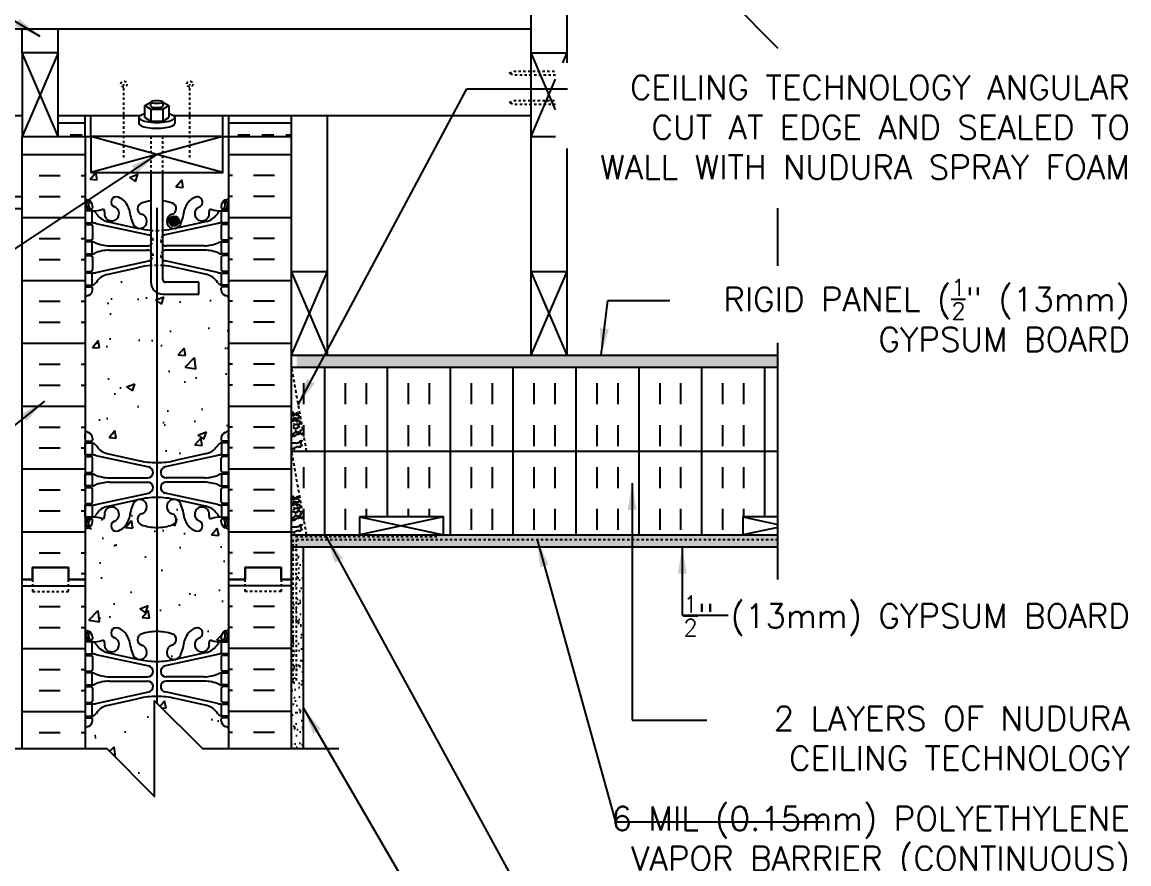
# Model space of a CAD drawing. Header units: inches. Extents: x 118 to 204, y -34 to 84.
# Drawn here: x 157.99 to 204.2, y 5.05 to 40.21 of the extents above; entities that cross this region are included whole.
import ezdxf

# ---------------------------------------------------------------- set-up
doc = ezdxf.new("R2010")
doc.units = ezdxf.units.IN
doc.header["$LTSCALE"] = 0.5
doc.header["$MEASUREMENT"] = 0
doc.linetypes.add('DASHED2', pattern=[0.375, 0.25, -0.125])
doc.linetypes.add('HIDDEN2', pattern=[0.1875, 0.125, -0.0625])
for name, color, linetype in [('HATCH', 12, 'Continuous'), ('LINE15', 9, 'Continuous'), ('line25', 2, 'Continuous'), ('LINE3', 3, 'Continuous'), ('LINE50', 5, 'Continuous'), ('LINE9', 9, 'Continuous'), ('TEXT', 4, 'Continuous'), ('Web_Edge', 9, 'Continuous')]:
    doc.layers.add(name, color=color, linetype=linetype)
doc.styles.add('DIM', font='romans.shx', dxfattribs={"width": 0.7})
doc.styles.add('ROMANS', font='romans.shx', dxfattribs={"height": 1.125})
doc.dimstyles.new('ext_12', dxfattribs={"dimscale": 12, "dimtxt": 0.09375, "dimasz": 0.09375, "dimexe": 0.09375, "dimexo": 0.0625, "dimgap": 0.0625, "dimtad": 1, "dimdec": 1, "dimzin": 3, "dimdsep": 46, "dimlunit": 4, "dimtxsty": 'DIM', "dimcen": 0.09, "dimdle": 0.09375, "dimclrt": 4, "dimadec": 0, "dimazin": 0, "dimtfac": 1, "dimtdec": 1, "dimtmove": 2, "dimatfit": 3, "dimfxl": 1, "dimfrac": 2, "dimtolj": 1, "dimtzin": 0, "dimarcsym": 0})
pattern_1 = [(37.5, (0, -9), (-0.0157483, 0.48170594), [0, -0.38, 0, -0.425, 0, -0.40625]), (7.5, (0, -9), (0.4424442, 0.7055365), [0, -0.205, 0, -0.3425, 0, -0.13125]), (327.5, (-0.3075, -9), (0.7785355, 0.0014148), [0, -0.125, 0, -0.45, 0, -0.5875]), (317.5, (-0.3075, -9), (0.7515317, 0.219419), [0, -0.0625, 0, -0.295, 0, -0.3375])]
pattern_2 = [(90, (0, -9), (-2.625, 2e-16), []), (90, (-0.875, -9), (-2.625, 2e-16), [0.875, -0.875]), (90, (-1.75, -9), (-2.625, 2e-16), [0.875, -0.875])]

msp = doc.modelspace()

# ---------------------------------------------------------------- hatches: boundary and pattern name
at = {"layer": 'HATCH'}
h = msp.add_hatch(dxfattribs=at)
h.set_pattern_fill('INSUL', color=256, scale=4, style=0)
h.paths.add_polyline_path([(159.494, 36.308), (159.494, 35.433), (160.619, 35.433), (160.619, 36.308)])
h = msp.add_hatch(dxfattribs=at)
h.set_pattern_fill('INSUL', color=256, scale=4, style=0)
h.paths.add_polyline_path([(166.619, 36.308), (166.619, 35.433), (169.244, 35.433), (169.244, 36.308)])
h = msp.add_hatch(dxfattribs=at)
h.set_pattern_fill('INSUL', color=256, scale=7, style=0)
h.set_pattern_definition([(0, (-2765.5424, -380.0766), (0, 2.625), []), (0, (-2765.5424, -379.2016), (0, 2.625), [0.875, -0.875]), (0, (-2765.5424, -378.3266), (0, 2.625), [0.875, -0.875])])
h.paths.add_polyline_path([(157.994, 16.933), (158.432, 16.933), (158.432, 17.433), (159.932, 17.433), (159.932, 16.933), (160.619, 16.933), (160.619, 34.933), (159.932, 34.933), (159.932, 35.433), (158.432, 35.433), (158.432, 34.933), (157.994, 34.933)])
h = msp.add_hatch(dxfattribs=at)
h.set_pattern_fill('INSUL', color=256, scale=7, style=0)
h.set_pattern_definition([(180, (3092.7808, -380.0766), (0, 2.625), []), (180, (3092.7808, -379.2016), (0, 2.625), [0.875, -0.875]), (180, (3092.7808, -378.3266), (0, 2.625), [0.875, -0.875])])
h.paths.add_polyline_path([(169.244, 16.933), (168.807, 16.933), (168.807, 17.433), (167.307, 17.433), (167.307, 16.933), (166.619, 16.933), (166.619, 34.933), (167.307, 34.933), (167.307, 35.433), (168.807, 35.433), (168.807, 34.933), (169.244, 34.933)])
h = msp.add_hatch(dxfattribs=at)
h.set_pattern_fill('AR-CONC', color=256, scale=0.5)
h.paths.add_polyline_path([(163.619, 28.913, -0.267949), (163.369, 29.346), (163.369, 30.04, 0.039111), (162.851, 29.961), (161.529, 29.67, 0.196323), (161.08, 29.324, -0.188973), (160.924, 29.229), (160.819, 29.229), (160.819, 29.159), (160.867, 29.159, -0.414214), (160.929, 29.097), (160.929, 29.029, -0.317837), (160.763, 28.793, 0.082415), (160.619, 28.714), (160.619, 23.152, 0.082415), (160.763, 23.072, -0.317837), (160.929, 22.837), (160.929, 22.769, -0.414214), (160.867, 22.707), (160.819, 22.707), (160.819, 22.637), (160.924, 22.637, -0.188973), (161.08, 22.542, 0.196323), (161.529, 22.196), (162.851, 21.905, 0.057795), (163.619, 21.816)])
h.paths.add_polyline_path([(166.619, 28.714, 0.082415), (166.476, 28.793, -0.317837), (166.309, 29.029), (166.309, 29.097, -0.414214), (166.372, 29.159), (166.419, 29.159), (166.419, 29.229), (166.314, 29.229, -0.188973), (166.158, 29.324, 0.196323), (165.709, 29.67), (164.387, 29.961, 0.039111), (163.869, 30.04), (163.869, 29.446, 0.414214), (163.969, 29.346), (165.369, 29.346), (165.369, 28.846), (163.869, 28.846, -0.131652), (163.619, 28.913), (163.619, 21.816, 0.057795), (164.387, 21.905), (165.709, 22.196, 0.196323), (166.158, 22.542, -0.188973), (166.314, 22.637), (166.419, 22.637), (166.419, 22.707), (166.372, 22.707, -0.414214), (166.309, 22.769), (166.309, 22.837, -0.317837), (166.476, 23.072, 0.082415), (166.619, 23.152)])
h.paths.add_polyline_path([(163.619, 19.107, -0.082755), (162.971, 19.215, -0.735593), (162.983, 19.674, 1.553132), (162.625, 20.098, 0.053157), (162.459, 19.484, -0.24438), (162.011, 18.963, -1), (161.848, 19.372, 2.182095), (161.437, 19.584, -0.601435), (161.318, 19.48, 0.10046), (160.924, 19.537), (160.819, 19.537), (160.819, 19.467), (160.867, 19.467, -0.414214), (160.929, 19.404), (160.929, 19.337, -0.249069), (160.819, 19.13), (160.819, 19.088), (160.729, 19.088, 0.064398), (160.619, 19.022), (160.619, 16.933), (160.619, 14.844, 0.064398), (160.729, 14.778), (160.819, 14.778), (160.819, 14.736, -0.249069), (160.929, 14.529), (160.929, 14.462, -0.414214), (160.867, 14.399), (160.819, 14.399), (160.819, 14.329), (160.924, 14.329, 0.10046), (161.318, 14.386, -0.601435), (161.437, 14.281, 2.182095), (161.848, 14.494, -1), (162.011, 14.903, -0.24438), (162.459, 14.382, 0.053157), (162.625, 13.768, 1.553132), (162.983, 14.192, -0.735593), (162.971, 14.65, -0.082755), (163.619, 14.758)])
h.paths.add_polyline_path([(163.525, 11.869), (163.619, 11.775), (163.619, 12.05, 0.057795), (162.851, 11.961), (161.529, 11.67, 0.196323), (161.08, 11.324, -0.188973), (160.924, 11.229), (160.819, 11.229), (160.819, 11.159), (160.867, 11.159, -0.414214), (160.929, 11.097), (160.929, 11.029, -0.317837), (160.763, 10.793, 0.082415), (160.619, 10.714), (160.619, 9.869), (161.525, 9.869), (163.525, 7.869)])
h.paths.add_polyline_path([(166.309, 11.029), (166.309, 11.097, -0.414214), (166.372, 11.159), (166.419, 11.159), (166.419, 11.229), (166.314, 11.229, -0.188973), (166.158, 11.324, 0.196323), (165.709, 11.67), (164.387, 11.961, 0.057795), (163.619, 12.05), (163.619, 11.775), (165.525, 9.869), (166.619, 9.869), (166.619, 10.714, 0.082415), (166.476, 10.793, -0.317837)])
h = msp.add_hatch(dxfattribs=at)
h.set_pattern_fill('AR-SAND', color=256, scale=0.25, style=0)
h.set_pattern_definition(pattern_1)
h.paths.add_polyline_path([(169.454, 26.294), (169.454, 25.794), (189.55, 25.794), (189.55, 26.294)])
h = msp.add_hatch(dxfattribs=at)
h.set_pattern_fill('INSUL', color=256, scale=7, angle=90, style=0)
h.set_pattern_definition(pattern_2)
h.paths.add_polyline_path([(169.244, 25.794), (169.244, 25.742), (169.86, 22.294), (189.55, 22.294), (189.55, 25.794)])
h = msp.add_hatch(dxfattribs=at)
h.set_pattern_fill('INSUL', color=256, scale=7, angle=90, style=0)
h.set_pattern_definition(pattern_2)
h.paths.add_polyline_path([(188.081, 18.794), (188.081, 19.544), (189.55, 19.544), (189.55, 22.294), (169.244, 22.294), (169.244, 22.242), (169.86, 18.794), (172.081, 18.794), (172.081, 19.544), (175.581, 19.544), (175.581, 18.794)])
h = msp.add_hatch(dxfattribs=at)
h.set_pattern_fill('AR-CONC', color=256, scale=0.5)
h.paths.add_polyline_path([(166.619, 19.022, 0.064398), (166.509, 19.088), (166.419, 19.088), (166.419, 19.13, -0.249069), (166.309, 19.337), (166.309, 19.404, -0.414214), (166.372, 19.467), (166.419, 19.467), (166.419, 19.537), (166.314, 19.537, 0.10046), (165.921, 19.48, -0.601435), (165.801, 19.584, 2.182095), (165.391, 19.372, -1), (165.228, 18.963, -0.24438), (164.779, 19.484, 0.053157), (164.613, 20.098, 0.223253), (164.413, 20.263), (164.393, 20.267, 0.955472), (164.255, 19.674, -0.735593), (164.268, 19.215, -0.082755), (163.619, 19.107), (163.619, 14.758, -0.082755), (164.268, 14.65, -0.735593), (164.255, 14.192, 0.955472), (164.393, 13.599), (164.413, 13.603, 0.223253), (164.613, 13.768, 0.053157), (164.779, 14.382, -0.24438), (165.228, 14.903, -1), (165.391, 14.494, 2.182095), (165.801, 14.281, -0.601435), (165.921, 14.386, 0.10046), (166.314, 14.329), (166.419, 14.329), (166.419, 14.399), (166.372, 14.399, -0.414214), (166.309, 14.462), (166.309, 14.529, -0.249069), (166.419, 14.736), (166.419, 14.778), (166.509, 14.778, 0.064398), (166.619, 14.844), (166.619, 16.933)])
h = msp.add_hatch(dxfattribs=at)
h.set_pattern_fill('AR-SAND', color=256, scale=0.25, style=0)
h.set_pattern_definition(pattern_1)
h.paths.add_polyline_path([(189.55, 18.294), (189.55, 18.794), (169.244, 18.794), (169.244, 18.294)])
h = msp.add_hatch(dxfattribs=at)
h.set_pattern_fill('AR-SAND', color=256, scale=0.25, style=0)
h.set_pattern_definition(pattern_1)
h.paths.add_polyline_path([(169.244, 9.869), (169.744, 9.869), (169.744, 18.294), (169.244, 18.294)])
at = {"layer": 'LINE3'}
msp.add_hatch(color=256, dxfattribs=at).paths.add_polyline_path([(164.545, 31.899, 1), (164.13, 31.899, 1)])

# ---------------------------------------------------------------- linework, layer by layer
at = {"layer": 'HATCH'}
for p, q in [((159.494, 35.433), (157.994, 38.933)), ((159.494, 38.933), (157.994, 35.433)), ((180.268, 36.545), (179.244, 38.933)), ((180.566, 38.516), (180.744, 38.933)), ((179.244, 35.433), (180.268, 37.821)), ((166.369, 33.933), (160.869, 35.433)), ((166.369, 35.433), (160.869, 33.933)), ((160.83, 33.647), (161.07, 33.933)), ((161.129, 33.618), (161.071, 33.932)), ((162.475, 33.723), (162.825, 33.858)), ((162.724, 33.553), (162.826, 33.855)), ((164.762, 33.821), (164.762, 33.821)), ((160.83, 33.647), (161.129, 33.621)), ((162.195, 33.469), (162.195, 33.469)), ((162.475, 33.723), (162.724, 33.556)), ((164.416, 33.333), (164.657, 33.62)), ((164.416, 33.333), (164.715, 33.307)), ((164.715, 33.305), (164.657, 33.618)), ((164.345, 33.213), (164.345, 33.213)), ((166.225, 32.881), (166.225, 32.881)), ((161.429, 32.712), (161.429, 32.712)), ((161.816, 32.301), (161.816, 32.301)), ((164.701, 32.157), (164.701, 32.157)), ((170.744, 26.294), (169.244, 29.794)), ((169.244, 26.294), (170.744, 29.794)), ((180.744, 26.294), (179.244, 29.794)), ((179.244, 26.294), (180.744, 29.794)), ((160.964, 24.993), (160.964, 24.993)), ((164.336, 22.17), (164.336, 22.17)), ((172.081, 19.544), (175.581, 18.794)), ((175.581, 19.544), (172.081, 18.794)), ((188.081, 19.544), (189.55, 19.23)), ((162.656, 19.304), (162.656, 19.304)), ((189.55, 19.109), (188.081, 18.794)), ((161.041, 18.745), (161.041, 18.745)), ((169.33, 17.737), (169.33, 17.737)), ((169.497, 17.998), (169.497, 17.998)), ((169.683, 18.005), (169.683, 18.005)), ((157.994, 16.673), (160.619, 16.673)), ((169.244, 16.673), (166.619, 16.673)), ((158.708, 15.798), (159.583, 15.798)), ((160.458, 15.798), (160.619, 15.798)), ((166.781, 15.798), (166.619, 15.798)), ((168.531, 15.798), (167.656, 15.798)), ((158.708, 14.923), (159.583, 14.923)), ((160.458, 14.923), (160.619, 14.923)), ((166.225, 14.881), (166.225, 14.881)), ((166.781, 14.923), (166.619, 14.923)), ((168.531, 14.923), (167.656, 14.923)), ((157.994, 14.048), (160.619, 14.048)), ((164.701, 14.157), (164.701, 14.157)), ((169.244, 14.048), (166.619, 14.048)), ((158.708, 13.173), (159.583, 13.173)), ((160.458, 13.173), (160.619, 13.173)), ((166.781, 13.173), (166.619, 13.173)), ((168.531, 13.173), (167.656, 13.173)), ((158.708, 12.298), (159.583, 12.298)), ((160.458, 12.298), (160.619, 12.298)), ((166.781, 12.298), (166.619, 12.298)), ((168.531, 12.298), (167.656, 12.298)), ((157.994, 11.423), (160.619, 11.423)), ((169.244, 11.423), (166.619, 11.423)), ((158.708, 10.548), (159.583, 10.548)), ((160.458, 10.548), (160.619, 10.548)), ((166.781, 10.548), (166.619, 10.548)), ((168.531, 10.548), (167.656, 10.548))]:
    msp.add_line(p, q, dxfattribs=at)
at = {"layer": 'HATCH', "linetype": 'HIDDEN2'}
for p, q in [((162.244, 34.558), (162.244, 37.62)), ((164.994, 34.558), (164.994, 37.62))]:
    msp.add_line(p, q, dxfattribs=at)
at = {"layer": 'HATCH', "linetype": 'DASHED2'}
for p, q in [((169.244, 25.742), (169.86, 22.294)), ((169.244, 22.242), (169.86, 18.794))]:
    msp.add_line(p, q, dxfattribs=at)
at = {"layer": 'HATCH'}
for points in [[(169.244, 23.865, 0.395388), (169.307, 23.92, 0.520567), (169.383, 23.844, 0.520567), (169.443, 23.877, 0.520567), (169.472, 23.906, 0.520567), (169.491, 23.888, 0.520567), (169.532, 23.863, 0.081059), (169.539, 23.87)], [(169.509, 23.704, 0.209612), (169.525, 23.7, 0.520567), (169.541, 23.684, 0.520567), (169.543, 23.786, 0.520567), (169.522, 23.786, 0.520567), (169.47, 23.786, 0.520567), (169.407, 23.807, 0.520567), (169.336, 23.768, 0.520567), (169.304, 23.768, 0.494068), (169.244, 23.833, 0.494068)], [(169.244, 23.615, 0.216105), (169.263, 23.646)], [(169.263, 23.646, 0.39659), (169.299, 23.623, 0.520567), (169.338, 23.688, 0.520567), (169.411, 23.688, 0.520567), (169.464, 23.635, 0.412162), (169.509, 23.704)], [(169.306, 23.358, 0.520567), (169.356, 23.377, 0.520567), (169.356, 23.438, 0.520567), (169.489, 23.438, 0.520567), (169.543, 23.384, 0.520567), (169.572, 23.49, 0.520567), (169.597, 23.504, 0.520567), (169.544, 23.557, 0.520567), (169.468, 23.52, 0.520567), (169.391, 23.563, 0.520567), (169.302, 23.527, 0.377184), (169.284, 23.516)], [(169.284, 23.516, 0.442919), (169.244, 23.549, 0.442919)], [(169.244, 23.018, 0.418074), (169.32, 23.031, 0.520567), (169.365, 23.077, 0.520567), (169.423, 23.134, 0.520567), (169.525, 23.102, 0.520567), (169.605, 23.077, 0.520567), (169.605, 23.16, 0.520567), (169.641, 23.16, 0.24259), (169.659, 23.194)], [(169.587, 23.262, 0.279313), (169.545, 23.308, 0.520567), (169.479, 23.242, 0.520567), (169.402, 23.206, 0.520567), (169.315, 23.249)], [(169.695, 22.958, 0.520567), (169.609, 23.01, 0.520567), (169.545, 22.981, 0.520567), (169.497, 22.981, 0.520567), (169.409, 22.947, 0.520567), (169.367, 22.905, 0.520567), (169.33, 22.943, 0.520567), (169.292, 22.905, 0.520567), (169.271, 22.884, 0.40638), (169.244, 22.923, 0.40638)], [(169.244, 22.397, -0.392063), (169.362, 22.372, -0.520567), (169.452, 22.463, -0.520567), (169.543, 22.463, -0.520567), (169.61, 22.463, -0.520567), (169.679, 22.531, -0.520567), (169.679, 22.719, -0.520567), (169.6, 22.719, -0.520567), (169.554, 22.672, -0.520567), (169.481, 22.635, -0.520567), (169.409, 22.635, -0.520567), (169.348, 22.635, -0.520567), (169.288, 22.635, -0.520567), (169.252, 22.635, -0.067499), (169.244, 22.635, -0.067499)], [(169.244, 20.36, 0.395388), (169.307, 20.415, 0.520567), (169.383, 20.339, 0.520567), (169.443, 20.372, 0.520567), (169.472, 20.401, 0.520567), (169.491, 20.382, 0.520567), (169.532, 20.358, 0.081059), (169.539, 20.365)], [(169.532, 20.404, 0.029505), (169.529, 20.406)], [(169.509, 20.199, 0.209612), (169.525, 20.195, 0.520567), (169.541, 20.179, 0.520567), (169.543, 20.281, 0.520567), (169.522, 20.281, 0.520567), (169.47, 20.281, 0.520567), (169.407, 20.302, 0.520567), (169.336, 20.263, 0.520567), (169.304, 20.263, 0.494068), (169.244, 20.328, 0.494068)], [(169.244, 20.11, 0.216105), (169.263, 20.141)], [(169.284, 20.011, 0.442919), (169.244, 20.044, 0.442919)], [(169.263, 20.141, 0.39659), (169.299, 20.117, 0.520567), (169.338, 20.183, 0.520567), (169.411, 20.183, 0.520567), (169.464, 20.13, 0.412162), (169.509, 20.199)], [(169.306, 19.852, 0.520567), (169.356, 19.872, 0.520567), (169.356, 19.933, 0.520567), (169.489, 19.933, 0.520567), (169.543, 19.879, 0.520567), (169.572, 19.984, 0.520567), (169.597, 19.999, 0.520567), (169.544, 20.051, 0.520567), (169.468, 20.015, 0.520567), (169.391, 20.058, 0.520567), (169.302, 20.022, 0.377184), (169.284, 20.011)], [(169.284, 19.733, 0.135501), (169.276, 19.742, 0.520567), (169.248, 19.77, 0.085549), (169.244, 19.774, 0.085549)], [(169.244, 19.513, 0.418074), (169.32, 19.526, 0.520567), (169.365, 19.571, 0.520567), (169.423, 19.628, 0.520567), (169.525, 19.597, 0.520567), (169.605, 19.572, 0.520567), (169.605, 19.654, 0.520567), (169.641, 19.654, 0.24259), (169.659, 19.689)], [(169.695, 19.453, 0.520567), (169.609, 19.504, 0.520567), (169.545, 19.476, 0.520567), (169.497, 19.476, 0.520567), (169.409, 19.442, 0.520567), (169.367, 19.4, 0.520567), (169.33, 19.437, 0.520567), (169.292, 19.4, 0.520567), (169.271, 19.379, 0.40638), (169.244, 19.418, 0.40638)], [(169.587, 19.757, 0.279313), (169.545, 19.802, 0.520567), (169.479, 19.736, 0.520567), (169.402, 19.701, 0.520567), (169.315, 19.744)], [(169.657, 19.704, 0.150765), (169.641, 19.724, 0.520567), (169.602, 19.763, 0.113024), (169.587, 19.757)], [(169.244, 18.892, -0.392063), (169.362, 18.867, -0.520567), (169.452, 18.957, -0.520567), (169.543, 18.957, -0.520567), (169.61, 18.957, -0.520567), (169.679, 19.026, -0.520567), (169.679, 19.214, -0.520567), (169.6, 19.214, -0.520567), (169.554, 19.167, -0.520567), (169.481, 19.13, -0.520567), (169.409, 19.13, -0.520567), (169.348, 19.13, -0.520567), (169.288, 19.13, -0.520567), (169.252, 19.13, -0.067499), (169.244, 19.129, -0.067499)]]:
    msp.add_lwpolyline(points, format="xyb", dxfattribs=at)
at = {"layer": 'HATCH', "linetype": 'HIDDEN2'}
for centre in [(162.244, 37.62), (164.994, 37.62)]:
    msp.add_circle(centre, 0.125, dxfattribs=at)
at = {"layer": 'LINE15', "linetype": 'Continuous'}
for p, q in [((165.369, 29.346), (163.969, 29.346)), ((165.369, 28.846), (165.369, 29.346)), ((163.869, 28.846), (165.369, 28.846))]:
    msp.add_line(p, q, dxfattribs=at)
at = {"layer": 'LINE15', "color": 12, "linetype": 'HIDDEN2'}
for points in [[(163.369, 35.433), (163.369, 33.933)], [(163.869, 33.933), (163.869, 35.433)]]:
    msp.add_lwpolyline(points, dxfattribs=at)
at = {"layer": 'LINE15', "linetype": 'Continuous'}
for points in [[(163.369, 33.933), (163.369, 29.346)], [(163.869, 29.446), (163.869, 33.933)]]:
    msp.add_lwpolyline(points, dxfattribs=at)
for centre, radius in [((163.869, 29.346), 0.5), ((163.969, 29.446), 0.1)]:
    msp.add_arc(centre, radius, 180, 270, dxfattribs=at)
at = {"layer": 'LINE15', "color": 12, "linetype": 'HIDDEN2'}
msp.add_arc((163.969, 29.446), 0.1, 180, 270, dxfattribs=at)
at = {"layer": 'line25'}
for p, q in [((179.244, 38.933), (179.244, 53.312)), ((180.744, 38.933), (180.744, 52.597)), ((143.494, 39.919), (157.994, 39.924)), ((157.994, 39.924), (179.244, 39.931)), ((157.994, 38.933), (157.994, 39.924)), ((159.494, 38.933), (159.494, 39.925)), ((179.244, 38.933), (180.744, 38.933)), ((179.244, 26.294), (179.244, 38.933)), ((180.744, 38.516), (180.744, 38.933)), ((143.494, 36.308), (157.994, 36.308)), ((159.494, 36.308), (162.937, 36.309)), ((160.619, 35.433), (160.619, 36.308)), ((164.301, 36.309), (166.369, 36.31)), ((166.369, 36.308), (179.244, 36.308)), ((166.619, 35.433), (166.619, 36.308)), ((169.244, 35.433), (169.244, 36.308)), ((170.744, 26.294), (170.744, 36.308)), ((157.994, 35.433), (160.869, 35.433)), ((160.619, 35.433), (160.619, 16.933)), ((166.369, 35.433), (169.244, 35.433)), ((166.619, 16.933), (166.619, 35.433)), ((179.244, 35.433), (180.268, 35.433)), ((180.744, 29.794), (180.744, 34.932)), ((169.244, 29.794), (170.744, 29.794)), ((179.244, 29.794), (180.744, 29.794)), ((180.744, 26.294), (180.744, 29.794)), ((169.244, 26.294), (170.744, 26.294)), ((179.244, 26.294), (180.744, 26.294)), ((169.244, 25.794), (189.55, 25.794)), ((169.244, 22.294), (189.55, 22.294)), ((169.244, 18.794), (189.55, 18.794)), ((160.619, 16.933), (160.619, 9.869)), ((166.619, 9.869), (166.619, 16.933))]:
    msp.add_line(p, q, dxfattribs=at)
at = {"layer": 'line25', "color": 9}
for p, q in [((160.869, 35.433), (160.869, 36.308)), ((166.369, 35.433), (166.369, 36.31))]:
    msp.add_line(p, q, dxfattribs=at)
at = {"layer": 'line25'}
for points in [[(157.994, 35.433), (159.494, 35.433), (159.494, 38.933), (157.994, 38.933)], [(160.869, 33.933), (166.369, 33.933), (166.369, 35.433), (160.869, 35.433)], [(172.081, 19.544), (172.081, 18.794), (175.581, 18.794), (175.581, 19.544)]]:
    msp.add_lwpolyline(points, close=True, dxfattribs=at)
msp.add_lwpolyline([(189.55, 19.544), (188.081, 19.544), (188.081, 18.794), (189.55, 18.794)], dxfattribs=at)
at = {"layer": 'LINE3'}
msp.add_line((163.619, 32.46), (163.619, 11.775), dxfattribs=at)
msp.add_circle((164.338, 31.899), 0.208, dxfattribs=at)
at = {"layer": 'LINE50'}
for p, q in [((157.994, 34.933), (157.994, 35.433)), ((169.244, 16.933), (169.244, 35.433)), ((157.994, 16.933), (157.994, 34.933)), ((157.994, 9.869), (157.994, 16.933)), ((169.244, 9.869), (169.244, 16.933))]:
    msp.add_line(p, q, dxfattribs=at)
for points in [[(157.994, 16.933), (158.432, 16.933), (158.432, 17.433), (159.932, 17.433), (159.932, 16.933), (160.619, 16.933)], [(160.619, 16.933), (159.932, 16.933), (159.932, 17.433), (158.432, 17.433), (158.432, 16.933), (157.994, 16.933)], [(169.244, 16.933), (168.807, 16.933), (168.807, 17.433), (167.307, 17.433), (167.307, 16.933), (166.619, 16.933)], [(166.619, 16.933), (167.307, 16.933), (167.307, 17.433), (168.807, 17.433), (168.807, 16.933), (169.244, 16.933)]]:
    msp.add_lwpolyline(points, dxfattribs=at)
at = {"layer": 'LINE9'}
for p, q in [((187.55, 41.125), (189.55, 39.125)), ((163.369, 36.576), (163.369, 36.076)), ((163.869, 36.576), (163.869, 36.076)), ((162.87, 36.228), (162.87, 35.978)), ((164.369, 36.224), (164.369, 35.974)), ((143.494, 32.933), (157.994, 32.933)), ((143.494, 32.433), (157.994, 32.433)), ((189.55, 30.033), (189.55, 32.44)), ((189.55, 16.926), (189.55, 26.811)), ((169.244, 25.848), (169.244, 26.294)), ((169.454, 26.294), (189.55, 26.294)), ((169.244, 18.794), (169.244, 25.794)), ((169.244, 18.294), (189.55, 18.294)), ((169.744, 9.869), (169.744, 18.294))]:
    msp.add_line(p, q, dxfattribs=at)
at = {"layer": 'LINE9', "linetype": 'HIDDEN2'}
for p, q in [((175.309, 18.708), (169.309, 18.708)), ((169.309, 12.708), (169.309, 18.708)), ((169.452, 12.708), (169.452, 18.583)), ((189.55, 18.583), (169.452, 18.583))]:
    msp.add_line(p, q, dxfattribs=at)
at = {"layer": 'LINE9', "linetype": 'HIDDEN2', "flags": 128}
for points in [[(180.268, 37.994), (178.53, 37.994), (178.307, 38.075), (178.531, 38.157), (180.268, 38.157)], [(180.268, 36.769), (178.53, 36.769), (178.307, 36.85), (178.531, 36.932), (180.268, 36.932)]]:
    msp.add_lwpolyline(points, dxfattribs=at)
at = {"layer": 'LINE9'}
for points in [[(163.119, 36.724), (163.369, 36.872)], [(163.119, 36.724), (163.369, 36.576), (163.869, 36.576), (164.119, 36.724)], [(163.119, 36.224), (163.119, 36.724)], [(163.369, 36.704), (163.369, 36.872)], [(163.869, 36.872), (163.869, 36.704)], [(163.869, 36.872), (164.119, 36.724)], [(164.119, 36.724), (164.119, 36.224)], [(163.119, 36.224), (163.369, 36.076), (163.869, 36.076), (164.119, 36.224)], [(155.838, 9.869), (161.525, 9.869), (163.525, 7.869), (163.525, 11.869), (165.525, 9.869), (171.213, 9.869)]]:
    msp.add_lwpolyline(points, dxfattribs=at)
at = {"layer": 'LINE9', "linetype": 'DASHED2', "ltscale": 0.15}
for points in [[(158.432, 16.933), (158.432, 16.933), (158.432, 16.433), (159.932, 16.433), (159.932, 16.933), (159.932, 16.933)], [(168.807, 16.933), (168.807, 16.933), (168.807, 16.433), (167.307, 16.433), (167.307, 16.933), (167.307, 16.933)]]:
    msp.add_lwpolyline(points, dxfattribs=at)
at = {"layer": 'LINE9'}
msp.add_ellipse((163.619, 36.872), major_axis=(-0.25, 0), ratio=0.265658, dxfattribs=at)
for centre, major_axis, ratio, start_param, end_param in [((163.619, 36.704), (-0.25, 0), 0.265658, 6.283185, 9.424778), ((163.619, 36.224), (-0.75, 0), 0.271965, 5.442117, 10.265847), ((163.619, 35.974), (-0.75, 0), 0.261593, 6.255018, 9.424778)]:
    msp.add_ellipse(centre, major_axis=major_axis, ratio=ratio, start_param=start_param, end_param=end_param, dxfattribs=at)
at = {"layer": 'Web_Edge'}
for p, q in [((160.619, 32.499), (160.661, 32.499)), ((160.619, 32.399), (160.867, 32.399)), ((160.729, 32.778), (160.819, 32.778)), ((160.729, 32.399), (160.729, 32.329)), ((160.819, 32.778), (160.819, 32.736)), ((160.819, 32.399), (160.819, 32.329)), ((160.929, 32.529), (160.929, 32.462)), ((166.309, 32.529), (166.309, 32.462)), ((166.619, 32.399), (166.372, 32.399)), ((166.509, 32.778), (166.419, 32.778)), ((166.419, 32.778), (166.419, 32.736)), ((166.419, 32.399), (166.419, 32.329)), ((166.509, 32.399), (166.509, 32.329)), ((166.619, 32.499), (166.577, 32.499)), ((161.529, 31.888), (162.851, 31.597)), ((165.709, 31.888), (164.387, 31.597)), ((160.619, 31.759), (160.867, 31.759)), ((160.729, 31.829), (160.729, 31.759)), ((160.819, 31.829), (160.819, 31.759)), ((160.929, 31.697), (160.929, 31.162)), ((161.068, 31.805), (163.279, 31.324)), ((166.17, 31.805), (163.959, 31.324)), ((166.309, 31.697), (166.309, 31.162)), ((166.619, 31.759), (166.372, 31.759)), ((166.419, 31.829), (166.419, 31.759)), ((166.509, 31.829), (166.509, 31.759)), ((160.619, 31.099), (160.867, 31.099)), ((160.729, 31.099), (160.729, 31.029)), ((160.819, 31.099), (160.819, 31.029)), ((166.619, 31.099), (166.372, 31.099)), ((166.419, 31.099), (166.419, 31.029)), ((166.509, 31.099), (166.509, 31.029)), ((160.729, 30.529), (160.729, 30.459)), ((160.819, 30.529), (160.819, 30.459)), ((161.634, 30.869), (163.23, 30.869)), ((161.634, 30.689), (163.23, 30.689)), ((165.604, 30.869), (164.008, 30.869)), ((165.604, 30.689), (164.008, 30.689)), ((166.419, 30.529), (166.419, 30.459)), ((166.509, 30.529), (166.509, 30.459)), ((160.619, 30.459), (160.867, 30.459)), ((160.929, 30.397), (160.929, 29.862)), ((161.068, 29.753), (163.279, 30.234)), ((166.17, 29.753), (163.959, 30.234)), ((166.309, 30.397), (166.309, 29.862)), ((166.619, 30.459), (166.372, 30.459)), ((160.619, 29.799), (160.867, 29.799)), ((160.729, 29.799), (160.729, 29.729)), ((160.819, 29.799), (160.819, 29.729)), ((161.529, 29.67), (162.851, 29.961)), ((165.709, 29.67), (164.387, 29.961)), ((166.619, 29.799), (166.372, 29.799)), ((166.419, 29.799), (166.419, 29.729)), ((166.509, 29.799), (166.509, 29.729)), ((160.619, 29.159), (160.867, 29.159)), ((160.729, 29.229), (160.729, 29.159)), ((160.819, 29.229), (160.819, 29.159)), ((166.619, 29.159), (166.372, 29.159)), ((166.419, 29.229), (166.419, 29.159)), ((166.509, 29.229), (166.509, 29.159)), ((160.629, 29.039), (160.629, 28.853)), ((160.929, 29.029), (160.929, 29.097)), ((166.309, 29.029), (166.309, 29.097)), ((166.609, 29.039), (166.609, 28.853)), ((160.619, 22.707), (160.867, 22.707)), ((160.629, 22.827), (160.629, 23.013)), ((160.729, 22.637), (160.729, 22.707)), ((160.819, 22.637), (160.819, 22.707)), ((160.929, 22.837), (160.929, 22.769)), ((166.309, 22.837), (166.309, 22.769)), ((166.619, 22.707), (166.372, 22.707)), ((166.419, 22.637), (166.419, 22.707)), ((166.509, 22.637), (166.509, 22.707)), ((166.609, 22.827), (166.609, 23.013)), ((161.529, 22.196), (162.851, 21.905)), ((165.709, 22.196), (164.387, 21.905)), ((160.619, 22.067), (160.867, 22.067)), ((160.729, 22.067), (160.729, 22.137)), ((160.819, 22.067), (160.819, 22.137)), ((160.929, 21.469), (160.929, 22.004)), ((161.068, 22.113), (163.279, 21.631)), ((166.17, 22.113), (163.959, 21.631)), ((166.309, 21.469), (166.309, 22.004)), ((166.619, 22.067), (166.372, 22.067)), ((166.419, 22.067), (166.419, 22.137)), ((166.509, 22.067), (166.509, 22.137)), ((160.619, 21.407), (160.867, 21.407)), ((160.729, 21.337), (160.729, 21.407)), ((160.819, 21.337), (160.819, 21.407)), ((166.619, 21.407), (166.372, 21.407)), ((166.419, 21.337), (166.419, 21.407)), ((166.509, 21.337), (166.509, 21.407)), ((160.729, 20.767), (160.729, 20.837)), ((160.819, 20.767), (160.819, 20.837)), ((161.634, 21.177), (163.23, 21.177)), ((161.634, 20.997), (163.23, 20.997)), ((165.604, 21.177), (164.008, 21.177)), ((165.604, 20.997), (164.008, 20.997)), ((166.419, 20.767), (166.419, 20.837)), ((166.509, 20.767), (166.509, 20.837)), ((160.619, 20.767), (160.867, 20.767)), ((160.929, 20.169), (160.929, 20.704)), ((161.068, 20.061), (163.279, 20.542)), ((166.17, 20.061), (163.959, 20.542)), ((166.309, 20.169), (166.309, 20.704)), ((166.619, 20.767), (166.372, 20.767)), ((160.619, 20.107), (160.867, 20.107)), ((160.729, 20.037), (160.729, 20.107)), ((160.819, 20.037), (160.819, 20.107)), ((161.529, 19.978), (162.851, 20.268)), ((165.709, 19.978), (164.387, 20.268)), ((166.619, 20.107), (166.372, 20.107)), ((166.419, 20.037), (166.419, 20.107)), ((166.509, 20.037), (166.509, 20.107)), ((160.619, 19.467), (160.867, 19.467)), ((160.729, 19.467), (160.729, 19.537)), ((160.819, 19.467), (160.819, 19.537)), ((166.619, 19.467), (166.372, 19.467)), ((166.419, 19.467), (166.419, 19.537)), ((166.509, 19.467), (166.509, 19.537)), ((160.619, 19.367), (160.661, 19.367)), ((160.729, 19.088), (160.819, 19.088)), ((160.819, 19.088), (160.819, 19.13)), ((160.929, 19.337), (160.929, 19.404)), ((166.309, 19.337), (166.309, 19.404)), ((166.419, 19.088), (166.419, 19.13)), ((166.509, 19.088), (166.419, 19.088)), ((166.619, 19.367), (166.577, 19.367)), ((160.619, 14.499), (160.661, 14.499)), ((160.619, 14.399), (160.867, 14.399)), ((160.729, 14.778), (160.819, 14.778)), ((160.729, 14.399), (160.729, 14.329)), ((160.819, 14.778), (160.819, 14.736)), ((160.819, 14.399), (160.819, 14.329)), ((160.929, 14.529), (160.929, 14.462)), ((166.309, 14.529), (166.309, 14.462)), ((166.619, 14.399), (166.372, 14.399)), ((166.419, 14.778), (166.419, 14.736)), ((166.509, 14.778), (166.419, 14.778)), ((166.419, 14.399), (166.419, 14.329)), ((166.509, 14.399), (166.509, 14.329)), ((166.619, 14.499), (166.577, 14.499)), ((161.529, 13.888), (162.851, 13.597)), ((165.709, 13.888), (164.387, 13.597)), ((160.619, 13.759), (160.867, 13.759)), ((160.729, 13.829), (160.729, 13.759)), ((160.819, 13.829), (160.819, 13.759)), ((160.929, 13.697), (160.929, 13.162)), ((161.068, 13.805), (163.279, 13.324)), ((166.17, 13.805), (163.959, 13.324)), ((166.309, 13.697), (166.309, 13.162)), ((166.619, 13.759), (166.372, 13.759)), ((166.419, 13.829), (166.419, 13.759)), ((166.509, 13.829), (166.509, 13.759)), ((160.619, 13.099), (160.867, 13.099)), ((160.729, 13.099), (160.729, 13.029)), ((160.819, 13.099), (160.819, 13.029)), ((166.619, 13.099), (166.372, 13.099)), ((166.419, 13.099), (166.419, 13.029)), ((166.509, 13.099), (166.509, 13.029)), ((160.729, 12.529), (160.729, 12.459)), ((160.819, 12.529), (160.819, 12.459)), ((161.634, 12.869), (163.23, 12.869)), ((161.634, 12.689), (163.23, 12.689)), ((165.604, 12.869), (164.008, 12.869)), ((165.604, 12.689), (164.008, 12.689)), ((166.419, 12.529), (166.419, 12.459)), ((166.509, 12.529), (166.509, 12.459)), ((160.619, 12.459), (160.867, 12.459)), ((160.929, 12.397), (160.929, 11.862)), ((161.068, 11.753), (163.279, 12.234)), ((166.17, 11.753), (163.959, 12.234)), ((166.309, 12.397), (166.309, 11.862)), ((166.619, 12.459), (166.372, 12.459)), ((160.619, 11.799), (160.867, 11.799)), ((160.729, 11.799), (160.729, 11.729)), ((160.819, 11.799), (160.819, 11.729)), ((161.529, 11.67), (162.851, 11.961)), ((165.709, 11.67), (164.387, 11.961)), ((166.619, 11.799), (166.372, 11.799)), ((166.419, 11.799), (166.419, 11.729)), ((166.509, 11.799), (166.509, 11.729)), ((160.619, 11.159), (160.867, 11.159)), ((160.729, 11.229), (160.729, 11.159)), ((160.819, 11.229), (160.819, 11.159)), ((160.929, 11.029), (160.929, 11.097)), ((166.309, 11.029), (166.309, 11.097)), ((166.619, 11.159), (166.372, 11.159)), ((166.419, 11.229), (166.419, 11.159)), ((166.509, 11.229), (166.509, 11.159)), ((160.629, 11.039), (160.629, 10.853)), ((166.609, 11.039), (166.609, 10.853))]:
    msp.add_line(p, q, dxfattribs=at)
for points in [[(160.624, 31.829), (160.924, 31.829), (160.924, 32.329), (160.624, 32.329)], [(166.614, 31.829), (166.314, 31.829), (166.314, 32.329), (166.614, 32.329)], [(160.624, 30.529), (160.924, 30.529), (160.924, 31.029), (160.624, 31.029)], [(166.614, 30.529), (166.314, 30.529), (166.314, 31.029), (166.614, 31.029)], [(160.624, 29.229), (160.924, 29.229), (160.924, 29.729), (160.624, 29.729)], [(166.614, 29.229), (166.314, 29.229), (166.314, 29.729), (166.614, 29.729)], [(160.624, 22.637), (160.924, 22.637), (160.924, 22.137), (160.624, 22.137)], [(166.614, 22.637), (166.314, 22.637), (166.314, 22.137), (166.614, 22.137)], [(160.624, 21.337), (160.924, 21.337), (160.924, 20.837), (160.624, 20.837)], [(166.614, 21.337), (166.314, 21.337), (166.314, 20.837), (166.614, 20.837)], [(160.624, 20.037), (160.924, 20.037), (160.924, 19.537), (160.624, 19.537)], [(166.614, 20.037), (166.314, 20.037), (166.314, 19.537), (166.614, 19.537)], [(160.624, 13.829), (160.924, 13.829), (160.924, 14.329), (160.624, 14.329)], [(166.614, 13.829), (166.314, 13.829), (166.314, 14.329), (166.614, 14.329)], [(160.624, 12.529), (160.924, 12.529), (160.924, 13.029), (160.624, 13.029)], [(166.614, 12.529), (166.314, 12.529), (166.314, 13.029), (166.614, 13.029)], [(160.624, 11.229), (160.924, 11.229), (160.924, 11.729), (160.624, 11.729)], [(166.614, 11.229), (166.314, 11.229), (166.314, 11.729), (166.614, 11.729)]]:
    msp.add_lwpolyline(points, close=True, dxfattribs=at)
for centre, radius, start, end in [((160.929, 33.236), 0.5, 231.6833, 250.5288), ((161.929, 32.699), 0.22, 68.1963, 248.1963), ((161.734, 32.211), 0.745, 13.2652, 68.1963), ((165.504, 32.211), 0.745, 111.8037, 166.7348), ((165.309, 32.699), 0.22, 291.8037, 111.8037), ((166.309, 33.236), 0.5, 289.4712, 308.3167), ((160.929, 33.236), 0.6, 238.8907, 245.0748), ((160.661, 32.519), 0.02, 270, 14.1541), ((160.923, 32.584), 0.25, 140.1145, 222.4609), ((160.668, 32.674), 0.02, 340.7916, 65.0748), ((160.765, 32.715), 0.045, 319.1879, 141.448), ((160.772, 32.445), 0.045, 222.4609, 42.4609), ((160.679, 32.529), 0.25, 0, 70.5288), ((160.923, 32.584), 0.16, 140.0001, 222.4609), ((160.867, 32.462), 0.0625, 270, 0), ((160.98, 33.327), 1, 266.7879, 289.9067), ((161.35, 32.302), 0.09, 346.6795, 108.8651), ((161.734, 32.211), 0.305, 166.6795, 68.1963), ((165.422, 32.853), 3, 189.0273, 201.1984), ((163.048, 32.423), 0.24, 108.923, 254.2747), ((163.619, 30.758), 2, 97.1808, 108.923), ((163.619, 30.758), 2, 71.077, 82.8192), ((164.19, 32.423), 0.24, 285.7253, 71.077), ((161.816, 32.853), 3, 338.8016, 350.9727), ((165.504, 32.211), 0.305, 111.8037, 13.3205), ((165.889, 32.302), 0.09, 71.1349, 193.3205), ((166.258, 33.327), 1, 250.0933, 273.2121), ((166.559, 32.529), 0.25, 109.4712, 180), ((166.372, 32.462), 0.0625, 180, 270), ((166.467, 32.445), 0.045, 137.5391, 317.5391), ((166.473, 32.715), 0.045, 38.552, 220.8121), ((166.316, 32.584), 0.16, 317.5391, 39.9999), ((166.316, 32.584), 0.25, 317.5391, 39.8855), ((166.571, 32.674), 0.02, 114.9252, 199.2084), ((166.577, 32.519), 0.02, 165.8459, 270), ((166.309, 33.236), 0.6, 294.9252, 301.1093), ((160.881, 32.083), 0.25, 37.2777, 80.0823), ((161.729, 32.611), 0.75, 210.155, 254.5838), ((162.901, 31.899), 0.305, 205.3782, 74.2747), ((164.338, 31.899), 0.305, 105.7253, 334.6218), ((165.51, 32.611), 0.75, 285.4162, 329.845), ((166.357, 32.083), 0.25, 99.9177, 142.7223), ((160.867, 31.697), 0.0625, 0, 90), ((160.834, 30.833), 1, 76.4291, 84.7991), ((163.619, 34.865), 3.356, 256.7692, 265.7281), ((163.619, 34.865), 3.356, 274.2719, 283.2308), ((166.405, 30.833), 1, 95.2009, 103.5709), ((166.372, 31.697), 0.0625, 90, 180), ((160.867, 31.162), 0.0625, 270, 0), ((160.92, 30.81), 0.219, 60.4937, 88.92), ((161.664, 32.469), 1.6, 246.5673, 268.9203), ((163.23, 31.099), 0.23, 52.7778, 77.6055), ((164.008, 31.099), 0.23, 102.3945, 127.2222), ((165.574, 32.469), 1.6, 271.0797, 293.4327), ((166.318, 30.81), 0.219, 91.08, 119.5063), ((166.372, 31.162), 0.0625, 180, 270), ((160.92, 30.748), 0.219, 271.08, 299.5063), ((160.92, 30.748), 0.219, 271.08, 299.5063), ((161.664, 29.089), 1.6, 91.0797, 113.4327), ((161.664, 29.089), 1.6, 91.0797, 113.4327), ((163.23, 31.099), 0.23, 270, 307.2222), ((163.23, 30.459), 0.23, 52.7778, 90), ((164.008, 31.099), 0.23, 232.7778, 270), ((164.008, 30.459), 0.23, 90, 127.2222), ((165.574, 29.089), 1.6, 66.5673, 88.9203), ((165.574, 29.089), 1.6, 66.5673, 88.9203), ((166.318, 30.748), 0.219, 240.4937, 268.92), ((166.318, 30.748), 0.219, 240.4937, 268.92), ((160.867, 30.397), 0.0625, 0, 90), ((163.619, 26.694), 3.356, 94.2719, 103.2308), ((163.23, 30.459), 0.23, 282.3945, 307.2222), ((164.008, 30.459), 0.23, 232.7778, 257.6055), ((163.619, 26.694), 3.356, 76.7692, 85.7281), ((166.372, 30.397), 0.0625, 90, 180), ((160.867, 29.862), 0.0625, 270, 0), ((160.834, 30.725), 1, 275.2009, 283.5709), ((161.729, 28.947), 0.75, 105.4162, 149.845), ((165.51, 28.947), 0.75, 30.155, 74.5838), ((166.405, 30.725), 1, 256.4291, 264.7991), ((166.372, 29.862), 0.0625, 180, 270), ((160.867, 29.097), 0.0625, 360, 90), ((160.881, 29.475), 0.25, 279.9177, 322.7223), ((166.357, 29.475), 0.25, 217.2777, 260.0823), ((166.372, 29.097), 0.0625, 90, 180), ((160.609, 29.039), 0.02, 0, 60.012), ((160.929, 28.322), 0.6, 121.073, 121.1093), ((160.929, 28.322), 0.5, 109.4712, 128.3167), ((160.609, 28.853), 0.02, 301.073, 0), ((160.679, 29.029), 0.25, 289.4712, 360), ((166.559, 29.029), 0.25, 180, 250.5288), ((166.309, 28.322), 0.5, 51.6833, 70.5288), ((166.629, 29.039), 0.02, 119.988, 180), ((166.629, 28.853), 0.02, 180, 238.927), ((166.309, 28.322), 0.6, 58.8907, 58.927), ((160.929, 23.544), 0.5, 231.6833, 250.5288), ((166.309, 23.544), 0.5, 289.4712, 308.3167), ((160.929, 23.544), 0.6, 238.8907, 238.927), ((160.609, 22.827), 0.02, 299.988, 360), ((160.609, 23.013), 0.02, 360, 58.927), ((160.679, 22.837), 0.25, 0, 70.5288), ((160.867, 22.769), 0.0625, 270, 0), ((166.559, 22.837), 0.25, 109.4712, 180), ((166.372, 22.769), 0.0625, 180, 270), ((166.629, 23.013), 0.02, 121.073, 180), ((166.629, 22.827), 0.02, 180, 240.012), ((166.309, 23.544), 0.6, 301.073, 301.1093), ((160.881, 22.39), 0.25, 37.2777, 80.0823), ((161.729, 22.919), 0.75, 210.155, 254.5838), ((165.51, 22.919), 0.75, 285.4162, 329.845), ((166.357, 22.39), 0.25, 99.9177, 142.7223), ((160.867, 22.004), 0.0625, 0, 90), ((160.834, 21.141), 1, 76.4291, 84.7991), ((163.619, 25.172), 3.356, 256.7692, 270), ((163.619, 25.172), 3.356, 270, 283.2308), ((166.405, 21.141), 1, 95.2009, 103.5709), ((166.372, 22.004), 0.0625, 90, 180), ((160.867, 21.469), 0.0625, 270, 0), ((160.92, 21.118), 0.219, 60.4937, 88.92), ((160.92, 21.118), 0.219, 60.4937, 88.92), ((161.664, 22.776), 1.6, 246.5673, 268.9203), ((161.664, 22.776), 1.6, 246.5673, 268.9203), ((163.23, 21.407), 0.23, 270, 77.6055), ((164.008, 21.407), 0.23, 102.3945, 270), ((165.574, 22.776), 1.6, 271.0797, 293.4327), ((165.574, 22.776), 1.6, 271.0797, 293.4327), ((166.318, 21.118), 0.219, 91.08, 119.5063), ((166.318, 21.118), 0.219, 91.08, 119.5063), ((166.372, 21.469), 0.0625, 180, 270), ((160.92, 21.055), 0.219, 271.08, 299.5063), ((161.664, 19.397), 1.6, 91.0797, 113.4327), ((163.23, 20.767), 0.23, 282.3945, 90), ((164.008, 20.767), 0.23, 90, 257.6055), ((165.574, 19.397), 1.6, 66.5673, 88.9203), ((166.318, 21.055), 0.219, 240.4937, 268.92), ((160.867, 20.704), 0.0625, 0, 90), ((163.619, 17.001), 3.356, 90, 103.2308), ((163.619, 17.001), 3.356, 76.7692, 90), ((166.372, 20.704), 0.0625, 90, 180), ((160.867, 20.169), 0.0625, 270, 0), ((160.834, 21.033), 1, 275.2009, 283.5709), ((161.729, 19.255), 0.75, 105.4162, 149.845), ((161.734, 19.655), 0.305, 291.8037, 193.3205), ((165.422, 19.013), 3, 158.8016, 170.9727), ((162.901, 19.967), 0.305, 285.7253, 154.6218), ((164.338, 19.967), 0.305, 25.3782, 254.2747), ((161.816, 19.013), 3, 9.0273, 21.1984), ((165.504, 19.655), 0.305, 346.6795, 248.1963), ((165.51, 19.255), 0.75, 30.155, 74.5838), ((166.405, 21.033), 1, 256.4291, 264.7991), ((166.372, 20.169), 0.0625, 180, 270), ((160.923, 19.282), 0.25, 137.5391, 219.8855), ((160.772, 19.421), 0.045, 317.5391, 137.5391), ((160.867, 19.404), 0.0625, 360, 90), ((160.881, 19.783), 0.25, 279.9177, 322.7223), ((160.98, 18.538), 1, 70.0933, 93.2121), ((161.35, 19.564), 0.09, 251.1349, 13.3205), ((161.734, 19.655), 0.745, 291.8037, 346.7348), ((163.048, 19.443), 0.24, 105.7253, 251.077), ((164.19, 19.443), 0.24, 288.923, 74.2747), ((165.504, 19.655), 0.745, 193.2652, 248.1963), ((165.889, 19.564), 0.09, 166.6795, 288.8651), ((166.258, 18.538), 1, 86.7879, 109.9067), ((166.357, 19.783), 0.25, 217.2777, 260.0823), ((166.372, 19.404), 0.0625, 90, 180), ((166.467, 19.421), 0.045, 42.4609, 222.4609), ((166.316, 19.282), 0.25, 320.1145, 42.4609), ((160.929, 18.63), 0.6, 114.9252, 121.1093), ((160.929, 18.63), 0.5, 109.4712, 128.3167), ((160.661, 19.347), 0.02, 345.8459, 90), ((160.668, 19.192), 0.02, 294.9252, 19.2084), ((160.765, 19.151), 0.045, 218.552, 40.8121), ((160.923, 19.282), 0.16, 137.5391, 219.9999), ((160.679, 19.337), 0.25, 289.4712, 360), ((161.929, 19.167), 0.22, 111.8037, 291.8037), ((163.619, 21.107), 2, 251.077, 270), ((163.619, 21.107), 2, 270, 288.923), ((165.309, 19.167), 0.22, 248.1963, 68.1963), ((166.559, 19.337), 0.25, 180, 250.5288), ((166.473, 19.151), 0.045, 139.1879, 321.448), ((166.316, 19.282), 0.16, 320.0001, 42.4609), ((166.309, 18.63), 0.5, 51.6833, 70.5288), ((166.571, 19.192), 0.02, 160.7916, 245.0748), ((166.577, 19.347), 0.02, 90, 194.1541), ((166.309, 18.63), 0.6, 58.8907, 65.0748), ((160.929, 15.236), 0.5, 231.6833, 250.5288), ((161.929, 14.699), 0.22, 68.1963, 248.1963), ((161.734, 14.211), 0.745, 13.2652, 68.1963), ((165.504, 14.211), 0.745, 111.8037, 166.7348), ((165.309, 14.699), 0.22, 291.8037, 111.8037), ((166.309, 15.236), 0.5, 289.4712, 308.3167), ((160.929, 15.236), 0.6, 238.8907, 245.0748), ((160.661, 14.519), 0.02, 270, 14.1541), ((160.923, 14.584), 0.25, 140.1145, 222.4609), ((160.668, 14.674), 0.02, 340.7916, 65.0748), ((160.765, 14.715), 0.045, 319.1879, 141.448), ((160.772, 14.445), 0.045, 222.4609, 42.4609), ((160.679, 14.529), 0.25, 0, 70.5288), ((160.923, 14.584), 0.16, 140.0001, 222.4609), ((160.867, 14.462), 0.0625, 270, 0), ((160.98, 15.327), 1, 266.7879, 289.9067), ((160.881, 14.083), 0.25, 37.2777, 80.0823), ((161.35, 14.302), 0.09, 346.6795, 108.8651), ((161.734, 14.211), 0.305, 166.6795, 68.1963), ((165.422, 14.853), 3, 189.0273, 201.1984), ((163.048, 14.423), 0.24, 108.923, 254.2747), ((163.619, 12.758), 2, 90, 108.923), ((163.619, 12.758), 2, 71.077, 90), ((164.19, 14.423), 0.24, 285.7253, 71.077), ((161.816, 14.853), 3, 338.8016, 350.9727), ((165.504, 14.211), 0.305, 111.8037, 13.3205), ((165.889, 14.302), 0.09, 71.1349, 193.3205), ((166.258, 15.327), 1, 250.0933, 273.2121), ((166.357, 14.083), 0.25, 99.9177, 142.7223), ((166.559, 14.529), 0.25, 109.4712, 180), ((166.372, 14.462), 0.0625, 180, 270), ((166.467, 14.445), 0.045, 137.5391, 317.5391), ((166.473, 14.715), 0.045, 38.552, 220.8121), ((166.316, 14.584), 0.16, 317.5391, 39.9999), ((166.316, 14.584), 0.25, 317.5391, 39.8855), ((166.571, 14.674), 0.02, 114.9252, 199.2084), ((166.577, 14.519), 0.02, 165.8459, 270), ((166.309, 15.236), 0.6, 294.9252, 301.1093), ((161.729, 14.611), 0.75, 210.155, 254.5838), ((162.901, 13.899), 0.305, 205.3782, 74.2747), ((164.338, 13.899), 0.305, 105.7253, 334.6218), ((165.51, 14.611), 0.75, 285.4162, 329.845), ((160.867, 13.697), 0.0625, 0, 90), ((160.834, 12.833), 1, 76.4291, 84.7991), ((163.619, 16.865), 3.356, 256.7692, 270), ((163.619, 16.865), 3.356, 270, 283.2308), ((166.405, 12.833), 1, 95.2009, 103.5709), ((166.372, 13.697), 0.0625, 90, 180), ((160.867, 13.162), 0.0625, 270, 0), ((160.92, 12.81), 0.219, 60.4937, 88.92), ((161.664, 14.469), 1.6, 246.5673, 268.9203), ((163.23, 13.099), 0.23, 270, 77.6055), ((164.008, 13.099), 0.23, 102.3945, 270), ((165.574, 14.469), 1.6, 271.0797, 293.4327), ((166.318, 12.81), 0.219, 91.08, 119.5063), ((166.372, 13.162), 0.0625, 180, 270), ((160.92, 12.748), 0.219, 271.08, 299.5063), ((160.92, 12.748), 0.219, 271.08, 299.5063), ((161.664, 11.089), 1.6, 91.0797, 113.4327), ((161.664, 11.089), 1.6, 91.0797, 113.4327), ((163.23, 12.459), 0.23, 282.3945, 90), ((164.008, 12.459), 0.23, 90, 257.6055), ((165.574, 11.089), 1.6, 66.5673, 88.9203), ((165.574, 11.089), 1.6, 66.5673, 88.9203), ((166.318, 12.748), 0.219, 240.4937, 268.92), ((166.318, 12.748), 0.219, 240.4937, 268.92), ((160.867, 12.397), 0.0625, 0, 90), ((163.619, 8.694), 3.356, 90, 103.2308), ((163.619, 8.694), 3.356, 76.7692, 90), ((166.372, 12.397), 0.0625, 90, 180), ((160.867, 11.862), 0.0625, 270, 0), ((160.834, 12.725), 1, 275.2009, 283.5709), ((161.729, 10.947), 0.75, 105.4162, 149.845), ((165.51, 10.947), 0.75, 30.155, 74.5838), ((166.405, 12.725), 1, 256.4291, 264.7991), ((166.372, 11.862), 0.0625, 180, 270), ((160.867, 11.097), 0.0625, 360, 90), ((160.881, 11.475), 0.25, 279.9177, 322.7223), ((166.357, 11.475), 0.25, 217.2777, 260.0823), ((166.372, 11.097), 0.0625, 90, 180), ((160.609, 11.039), 0.02, 0, 60.012), ((160.929, 10.322), 0.6, 121.073, 121.1093), ((160.929, 10.322), 0.5, 109.4712, 128.3167), ((160.609, 10.853), 0.02, 301.073, 0), ((160.679, 11.029), 0.25, 289.4712, 360), ((166.559, 11.029), 0.25, 180, 250.5288), ((166.309, 10.322), 0.5, 51.6833, 70.5288), ((166.629, 11.039), 0.02, 119.988, 180), ((166.629, 10.853), 0.02, 180, 238.927), ((166.309, 10.322), 0.6, 58.8907, 58.927)]:
    msp.add_arc(centre, radius, start, end, dxfattribs=at)
at = {"layer": 'Web_Edge', "color": 12, "linetype": 'HIDDEN2'}
for centre, radius, start, end in [((163.619, 34.865), 3.356, 265.7281, 270), ((163.619, 34.865), 3.356, 270, 274.2719), ((163.23, 31.099), 0.23, 307.2222, 52.7778), ((164.008, 31.099), 0.23, 127.2222, 232.7778), ((163.23, 30.459), 0.23, 307.2222, 52.7778), ((164.008, 30.459), 0.23, 127.2222, 232.7778), ((163.619, 26.694), 3.356, 90, 94.2719), ((163.619, 26.694), 3.356, 85.7281, 90)]:
    msp.add_arc(centre, radius, start, end, dxfattribs=at)

# ---------------------------------------------------------------- texts
at = {"layer": 'TEXT', "char_height": 1, "attachment_point": 3, "style": 'ROMANS'}
for s, insert, width in [('\\A1;CEILING TECHNOLOGY ANGULAR CUT AT EDGE AND SEALED TO WALL WITH NUDURA SPRAY FOAM', (204.244, 37.984), 24.08024), ('\\A1;RIGID PANEL ({\\H0.7x;\\S1/2;}" (13mm) GYPSUM BOARD', (204.244, 29.473), 24.08024), ('\\A1;{\\H0.7x;\\S1/2;}" (13mm) GYPSUM BOARD', (204.244, 16.25), 17.8082), ('2 LAYERS OF NUDURA CEILING TECHNOLOGY ', (204.244, 11.631), 20.75456), ('6 MIL (0.15mm) POLYETHYLENE VAPOR BARRIER (CONTINUOUS) LAPPED AND SEALED TO NUDURA FORM', (204.244, 7.447), 23.76684)]:
    msp.add_mtext(s, dxfattribs=dict(at, insert=insert, width=width))

# ---------------------------------------------------------------- leaders
at = {"layer": 'TEXT'}
for points, override in [([(158.744, 39.615), (134.512, 53.948), (131.209, 53.948)], {"dimgap": 0.0625, "dimtad": 0}), ([(169.516, 24.221), (176.56, 37.425), (180.759, 37.425)], {"dimgap": 0.0625, "dimtad": 0}), ([(163.619, 34.683), (137.85, 17.608), (135.02, 17.608)], {"dimtad": 0}), ([(182.174, 26.294), (182.447, 28.584), (185.043, 28.584)], {"dimgap": 0.0625, "dimtad": 0}), ([(158.922, 24.384), (137.598, 7.071), (134.99, 7.071)], {"dimgap": 0.0625, "dimtad": 0}), ([(183.463, 20.953), (183.463, 11.055), (186.578, 11.055)], {"dimgap": 0.0625, "dimtad": 0}), ([(170.684, 18.708), (181.455, -1.03), (183.809, -1.03)], {"dimgap": 0.0625, "dimtad": 0}), ([(179.501, 18.583), (182.763, 6.815), (191.476, 6.815)], {"dimgap": 0.0625, "dimtad": 0}), ([(185.555, 18.294), (185.555, 15.435), (187.466, 15.435)], {"dimgap": 0.0625, "dimtad": 0}), ([(169.744, 11.551), (180.077, -6.246), (182.431, -6.246)], {"dimgap": 0.0625, "dimtad": 0})]:
    msp.add_leader(points, dimstyle='ext_12', override=override, dxfattribs=at)

doc.saveas('drawing.dxf')
